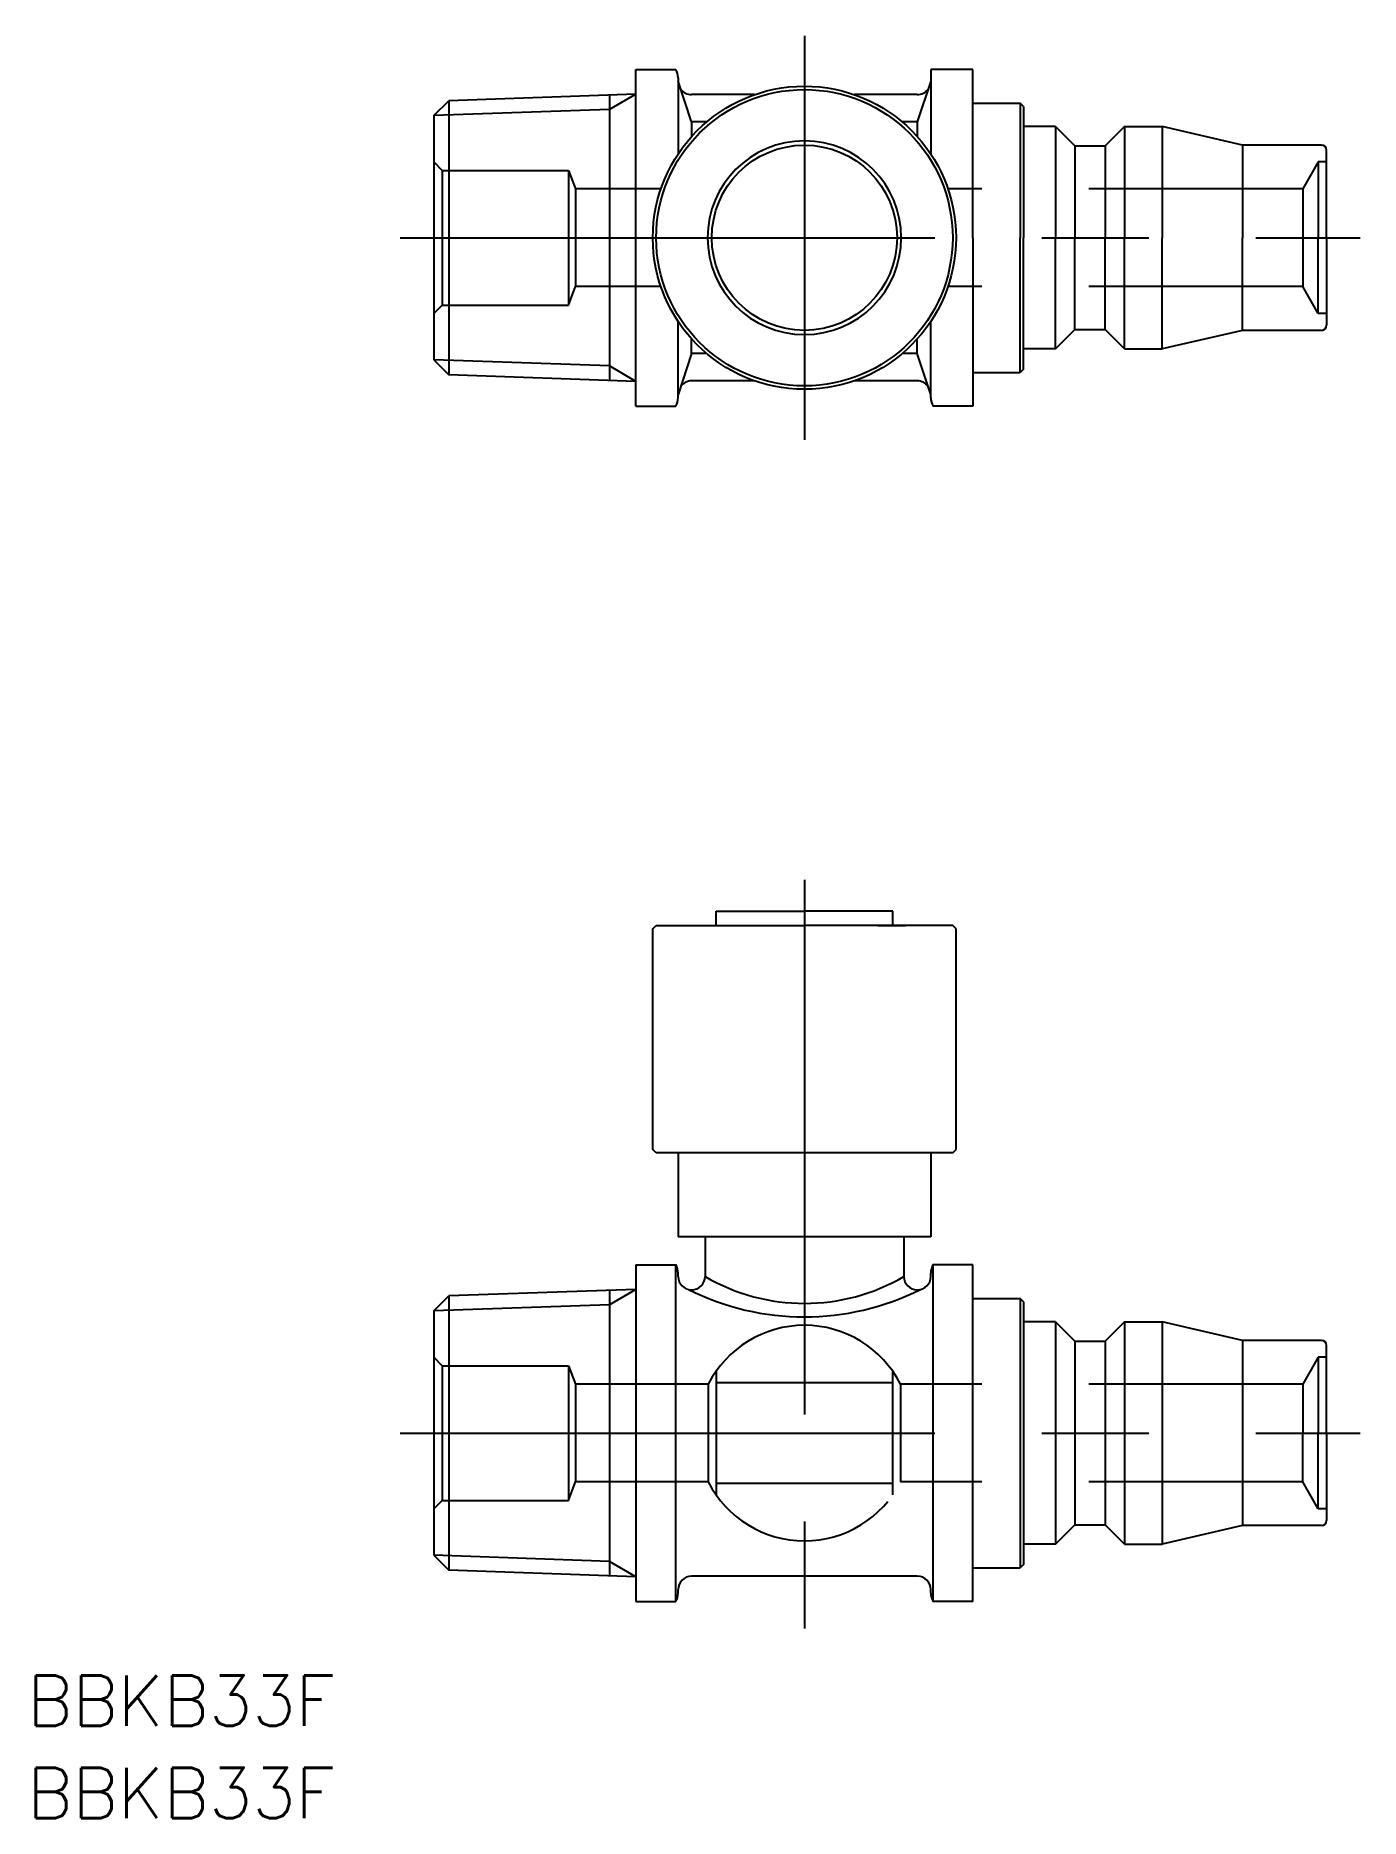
# Model space of a CAD drawing. Extents: x -24 to 55, y -23 to 83.
import ezdxf

# ---------------------------------------------------------------- set-up
doc = ezdxf.new("R2010")
doc.units = 0
doc.linetypes.add('CENTER', pattern=[50.8, 31.75, -6.35, 6.35, -6.35])
doc.linetypes.add('DASHED', pattern=[19.05, 12.7, -6.35])
doc.layers.get('0').update_dxf_attribs({"linetype": 'CONTINUOUS'})
doc.layers.add('CENTER', color=1, linetype='CENTER')
doc.styles.get("Standard").update_dxf_attribs({"font": 'txt.shx', "height": 3, "bigfont": 'bigfont.shx'})

msp = doc.modelspace()

# ---------------------------------------------------------------- linework, layer by layer
at = {"color": 7, "linetype": 'CONTINUOUS'}
for p, q in [((12, 80.99), (14.37, 80.99)), ((12, 60.99), (12, 80.99)), ((14.5, 80.49), (14.5, 80.29)), ((29.5, 80.99), (29.5, 75.97)), ((32, 80.99), (29.5, 80.99)), ((32, 70.99), (32, 80.99)), ((12, 79.52), (0.89, 79.13)), ((10.42, 79.47), (10.42, 62.52)), ((15.3, 77.87), (14.5, 80.29)), ((14.5, 80.29), (14.5, 75.97)), ((19.04, 79.49), (15.3, 79.49)), ((28.7, 79.49), (24.96, 79.49)), ((29.5, 80.29), (28.7, 77.87)), ((0, 78.25), (0.89, 79.13)), ((0.89, 79.13), (0.89, 62.85)), ((32, 78.99), (34.8, 78.99)), ((35, 78.79), (34.8, 78.99)), ((34.8, 78.99), (34.8, 70.99)), ((35, 78.79), (35, 70.99)), ((0, 78.25), (0, 63.74)), ((15.3, 77.87), (15.3, 77)), ((16.19, 77.87), (15.3, 77.87)), ((28.7, 77.87), (27.81, 77.87)), ((28.7, 77.87), (28.7, 77)), ((36.9, 77.59), (35, 77.59)), ((36.9, 77.59), (36.9, 70.99)), ((36.9, 77.59), (38.05, 76.44)), ((41, 77.59), (39.85, 76.44)), ((41, 77.59), (41, 70.99)), ((41, 77.59), (43.24, 77.59)), ((43.24, 77.59), (43.24, 70.99)), ((48, 76.49), (43.24, 77.59)), ((38.05, 76.44), (38.05, 70.99)), ((38.05, 76.44), (39.85, 76.44)), ((39.85, 76.44), (39.85, 70.99)), ((48, 76.49), (48, 70.99)), ((52.7, 76.49), (48, 76.49)), ((53, 70.99), (53, 76.19)), ((32, 70.99), (32, 60.99)), ((34.8, 62.99), (34.8, 70.99)), ((35, 63.19), (35, 70.99)), ((36.9, 64.39), (36.9, 70.99)), ((38.05, 65.54), (38.05, 70.99)), ((39.85, 65.54), (39.85, 70.99)), ((41, 64.39), (41, 70.99)), ((43.24, 64.39), (43.24, 70.99)), ((48, 65.49), (48, 70.99)), ((53, 70.99), (53, 65.79)), ((14.5, 61.69), (14.5, 66.02)), ((29.5, 61.69), (29.5, 66.02)), ((15.3, 64.12), (15.3, 64.98)), ((28.7, 64.12), (28.7, 64.98)), ((36.9, 64.39), (38.05, 65.54)), ((38.05, 65.54), (39.85, 65.54)), ((41, 64.39), (39.85, 65.54)), ((48, 65.49), (43.24, 64.39)), ((52.7, 65.49), (48, 65.49)), ((0, 63.74), (0.89, 62.85)), ((15.3, 64.12), (14.5, 61.69)), ((16.19, 64.12), (15.3, 64.12)), ((28.7, 64.12), (27.81, 64.12)), ((29.5, 61.69), (28.7, 64.12)), ((36.9, 64.39), (35, 64.39)), ((41, 64.39), (43.24, 64.39)), ((12, 62.46), (0.89, 62.85)), ((19.04, 62.49), (15.3, 62.49)), ((28.7, 62.49), (24.96, 62.49)), ((32, 62.99), (34.8, 62.99)), ((35, 63.19), (34.8, 62.99)), ((14.5, 61.49), (14.5, 61.69)), ((29.5, 61.49), (29.5, 61.69)), ((12, 60.99), (14.37, 60.99)), ((32, 60.99), (29.63, 60.99)), ((16.75, 30.15), (16.75, 31)), ((16.75, 31), (22, 31)), ((27.25, 31), (22, 31)), ((27.25, 30.15), (27.25, 31)), ((13, 29.95), (13.2, 30.15)), ((13, 16.85), (13, 29.95)), ((13.2, 30.15), (22, 30.15)), ((16, 30.15), (17.65, 30.15)), ((30.8, 30.15), (22, 30.15)), ((26.35, 30.15), (28, 30.15)), ((31, 29.95), (30.8, 30.15)), ((31, 16.85), (31, 29.95)), ((13.2, 16.65), (13, 16.85)), ((30.8, 16.65), (13.2, 16.65)), ((14.5, 16.65), (14.5, 11.65)), ((29.5, 16.65), (29.5, 11.65)), ((30.8, 16.65), (31, 16.85)), ((29.5, 11.65), (14.5, 11.65)), ((16.1, 11.65), (16.1, 9.3)), ((27.9, 11.65), (27.9, 9.3)), ((12, 10), (14.37, 10)), ((12, 10), (12, -10)), ((14.37, -10), (14.37, 10)), ((32, 10), (29.63, 10)), ((29.63, 10), (29.63, -10)), ((32, -10), (32, 10)), ((12, 8.53), (0.89, 8.14)), ((10.42, 8.47), (10.42, -8.47)), ((14.5, 9.3), (14.5, 9.5)), ((15.3, 8.5), (15.3, 8.5)), ((28.7, 8.5), (28.7, 8.5)), ((29.5, 9.3), (29.5, 9.5)), ((0, 7.25), (0.89, 8.14)), ((0.89, 8.14), (0.89, -8.14)), ((32, 8), (34.8, 8)), ((35, 7.8), (34.8, 8)), ((34.8, 8), (34.8, -8)), ((35, 7.8), (35, -7.8)), ((0, 7.25), (0, -7.25)), ((36.9, 6.6), (35, 6.6)), ((36.9, 6.6), (38.05, 5.45)), ((36.9, 6.6), (36.9, -6.6)), ((41, 6.6), (39.85, 5.45)), ((41, 6.6), (43.24, 6.6)), ((41, 6.6), (41, -6.6)), ((48, 5.5), (43.24, 6.6)), ((43.24, 6.6), (43.24, -6.6)), ((38.05, 5.45), (39.85, 5.45)), ((38.05, 5.45), (38.05, -5.45)), ((39.85, 5.45), (39.85, -5.45)), ((52.7, 5.5), (48, 5.5)), ((48, 5.5), (48, -5.5)), ((53, 0), (53, 5.2)), ((53, 0), (53, -5.2)), ((36.9, -6.6), (38.05, -5.45)), ((38.05, -5.45), (39.85, -5.45)), ((41, -6.6), (39.85, -5.45)), ((48, -5.5), (43.24, -6.6)), ((52.7, -5.5), (48, -5.5)), ((0, -7.25), (0.89, -8.14)), ((32, -8), (32, -7)), ((32, -8), (32, -7)), ((36.9, -6.6), (35, -6.6)), ((41, -6.6), (43.24, -6.6)), ((12, -8.53), (0.89, -8.14)), ((32, -8), (34.8, -8)), ((35, -7.8), (34.8, -8)), ((14.5, -9.5), (14.5, -9.3)), ((28.7, -8.5), (15.3, -8.5)), ((29.5, -9.5), (29.5, -9.3)), ((12, -10), (14.37, -10)), ((32, -10), (29.63, -10))]:
    msp.add_line(p, q, dxfattribs=at)
at = {"color": 3, "linetype": 'CONTINUOUS'}
for p, q in [((12, 79.52), (10.42, 78.61)), ((10.42, 78.61), (0, 78.25)), ((10.42, 63.38), (0, 63.74)), ((12, 62.46), (10.42, 63.38)), ((12, 8.53), (10.42, 7.62)), ((10.42, 7.62), (0, 7.25)), ((10.42, -7.62), (0, -7.25)), ((12, -8.53), (10.42, -7.62))]:
    msp.add_line(p, q, dxfattribs=at)
at = {"color": 3, "linetype": 'DASHED'}
for p, q in [((0.5, 74.99), (0, 75.49)), ((52.5, 75.49), (51.58, 73.89)), ((52.5, 75.49), (52.5, 70.99)), ((53, 75.49), (52.5, 75.49)), ((0.5, 74.99), (8, 74.99)), ((0.5, 74.99), (0.5, 66.99)), ((8, 74.99), (8, 66.99)), ((8, 74.99), (8.41, 73.89)), ((8.41, 73.89), (8.41, 68.09)), ((13.48, 73.89), (8.41, 73.89)), ((51.58, 73.89), (30.52, 73.89)), ((51.58, 73.89), (51.58, 68.09)), ((52.5, 66.49), (52.5, 70.99)), ((8, 66.99), (8.41, 68.09)), ((13.48, 68.09), (8.41, 68.09)), ((51.58, 68.09), (30.52, 68.09)), ((52.5, 66.49), (51.58, 68.09)), ((0.5, 66.99), (0, 66.49)), ((0.5, 66.99), (8, 66.99)), ((53, 66.49), (52.5, 66.49)), ((0.5, 4), (0, 4.5)), ((52.5, 4.5), (51.58, 2.9)), ((53, 4.5), (52.5, 4.5)), ((52.5, 4.5), (52.5, 0)), ((0.5, 4), (0.5, -4)), ((0.5, 4), (8, 4)), ((8, 4), (8, -4)), ((8, 4), (8.41, 2.9)), ((16.75, 3.66), (16.75, -3.66)), ((27.25, -3.66), (27.25, 3.66)), ((8.41, 2.9), (8.41, -2.9)), ((16.29, 2.9), (8.41, 2.9)), ((16.29, 2.9), (16.29, -2.9)), ((16.75, 3), (27.25, 3)), ((51.58, 2.9), (27.71, 2.9)), ((27.71, 2.9), (27.71, -2.9)), ((51.58, 2.9), (51.58, 0)), ((51.58, -2.9), (51.58, 0)), ((52.5, -4.5), (52.5, 0)), ((8, -4), (8.41, -2.9)), ((16.29, -2.9), (8.41, -2.9)), ((27.25, -3), (16.75, -3)), ((51.58, -2.9), (27.71, -2.9)), ((52.5, -4.5), (51.58, -2.9)), ((0.5, -4), (0, -4.5)), ((0.5, -4), (8, -4)), ((53, -4.5), (52.5, -4.5))]:
    msp.add_line(p, q, dxfattribs=at)
at = {"color": 7, "linetype": 'CONTINUOUS'}
for radius in [9, 8.8, 5.5]:
    msp.add_circle((22, 70.99), radius, dxfattribs=at)
for centre, radius, start, end in [((13.5, 80.49), 1, 0, 30), ((15.3, 80.29), 0.8, 216.4992, 270), ((28.7, 80.29), 0.8, 270, 323.5008), ((22, 70.99), 5.75, 0, 180), ((52.7, 76.19), 0.3, 0, 90), ((22, 70.99), 5.75, 180, 0), ((52.7, 65.79), 0.3, 270, 0), ((15.3, 61.69), 0.8, 90, 143.5008), ((28.7, 61.69), 0.8, 36.4992, 90), ((13.5, 61.49), 1, 330, 0), ((30.5, 61.49), 1, 180, 210), ((13.5, 9.5), 1, 0, 30), ((30.5, 9.5), 1, 150, 180), ((15.3, 9.3), 0.8, 180, 270), ((22, 22.32), 15.42, 243.4924, 296.5076), ((15.3, 9.3), 0.8, 270, 0), ((22, 19.38), 11.68, 239.6839, 300.3369), ((28.7, 9.3), 0.8, 180, 270), ((28.7, 9.3), 0.8, 270, 0), ((52.7, 5.2), 0.3, 0, 90), ((52.7, -5.2), 0.3, 270, 0), ((13.5, -9.5), 1, 330, 0), ((15.3, -9.3), 0.8, 90, 180), ((28.7, -9.3), 0.8, 0, 90), ((30.5, -9.5), 1, 180, 210)]:
    msp.add_arc(centre, radius, start, end, dxfattribs=at)
at = {"color": 3, "linetype": 'DASHED'}
for start, end in [(90, 153.0556), (26.9444, 90), (206.9444, 333.0556)]:
    msp.add_arc((22, 0), 6.4, start, end, dxfattribs=at)
at = {"layer": 'CENTER', "color": 1, "linetype": 'CENTER'}
for p, q in [((22, 82.99), (22, 58.99)), ((-2, 70.99), (55, 70.99)), ((22, 32.85), (22, -12)), ((-2, 0), (55, 0))]:
    msp.add_line(p, q, dxfattribs=at)

# ---------------------------------------------------------------- texts
at = {"color": 7, "linetype": 'CONTINUOUS'}
for p in [(-24.15, -17.39), (-24.15, -22.88)]:
    msp.add_text('BBKB33F', height=3, dxfattribs=at).set_placement(p)

doc.saveas('drawing.dxf')
